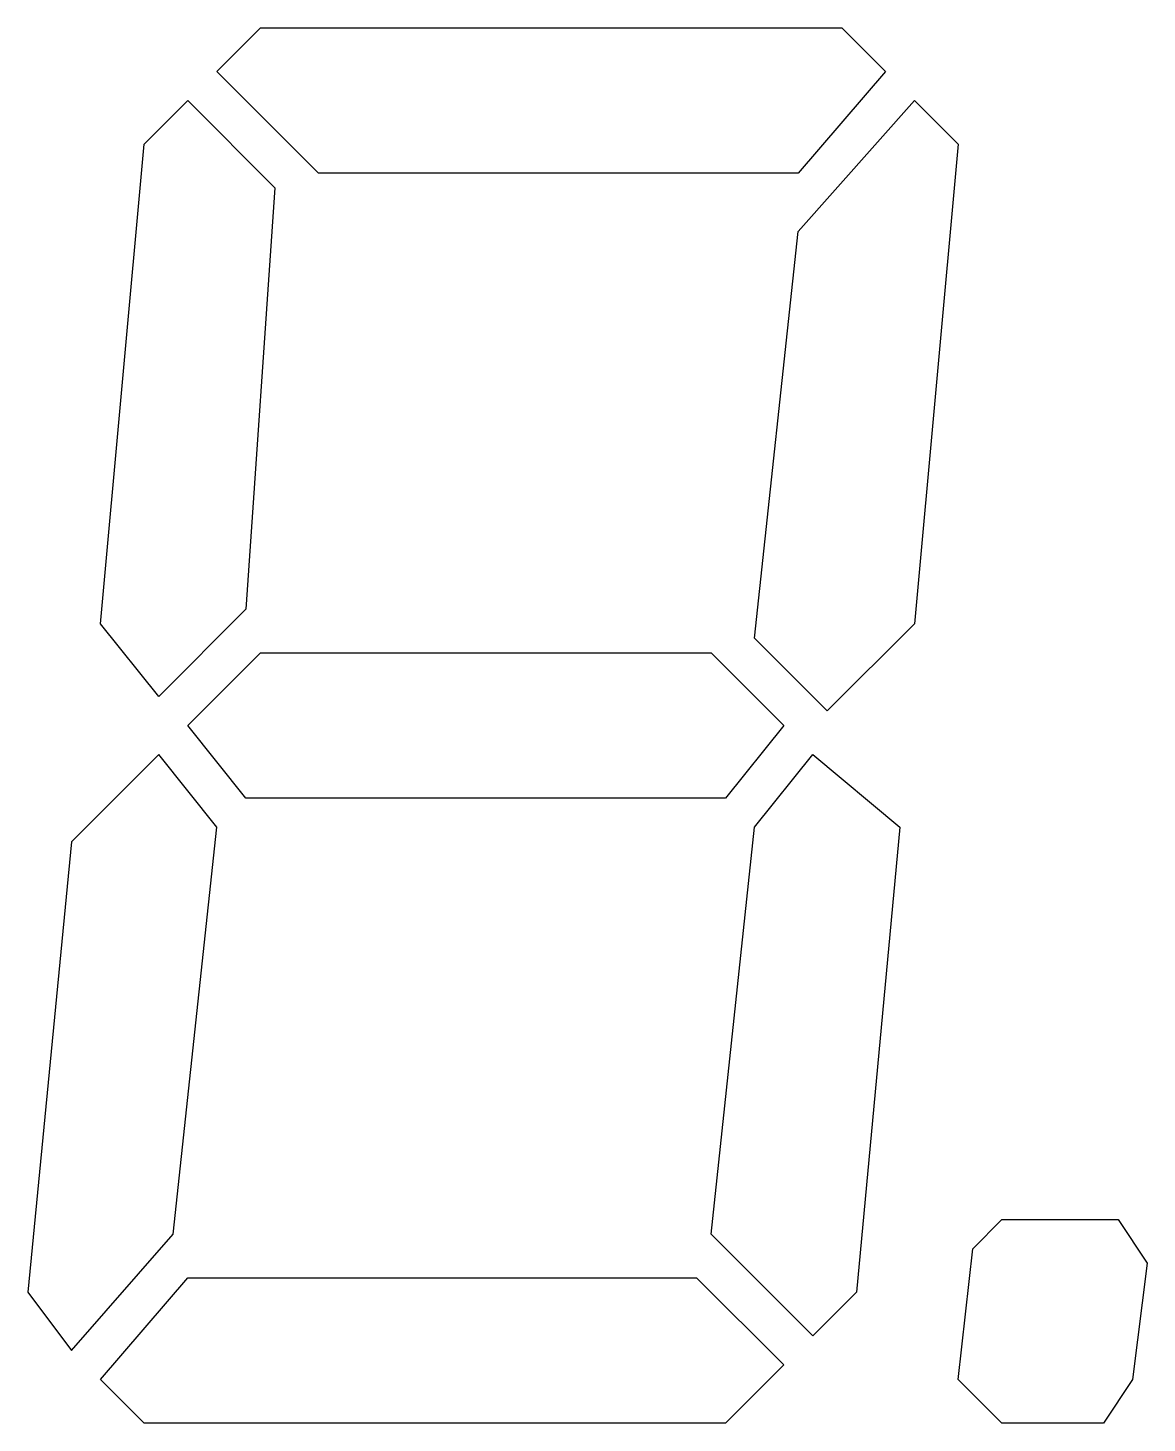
# Model space of a CAD drawing. Header units: millimetres. Extents: x 0.6 to 18.6, y 0.6 to 23.1.
import ezdxf

# ---------------------------------------------------------------- set-up
doc = ezdxf.new("R2010")
doc.units = ezdxf.units.MM
doc.layers.get('0').update_dxf_attribs({"lineweight": 25, "true_color": 0xffffff})

msp = doc.modelspace()

# ---------------------------------------------------------------- linework, layer by layer
for p, q in [((3.604, 22.419), (4.307, 23.122)), ((4.307, 23.122), (13.682, 23.122)), ((13.682, 23.122), (14.385, 22.419)), ((5.244, 20.778), (3.604, 22.419)), ((14.385, 22.419), (12.979, 20.778)), ((2.432, 21.247), (3.135, 21.95)), ((3.135, 21.95), (4.541, 20.544)), ((12.979, 19.841), (14.854, 21.95)), ((14.854, 21.95), (15.557, 21.247)), ((1.729, 13.513), (2.432, 21.247)), ((15.557, 21.247), (14.854, 13.513)), ((12.979, 20.778), (5.244, 20.778)), ((4.541, 20.544), (4.072, 13.747)), ((12.275, 13.278), (12.979, 19.841)), ((4.072, 13.747), (2.666, 12.341)), ((2.666, 12.341), (1.729, 13.513)), ((14.854, 13.513), (13.447, 12.106)), ((13.447, 12.106), (12.275, 13.278)), ((3.135, 11.872), (4.307, 13.044)), ((4.307, 13.044), (11.572, 13.044)), ((11.572, 13.044), (12.744, 11.872)), ((4.072, 10.7), (3.135, 11.872)), ((12.744, 11.872), (11.807, 10.7)), ((2.666, 11.403), (1.26, 9.997)), ((3.604, 10.231), (2.666, 11.403)), ((12.275, 10.231), (13.213, 11.403)), ((13.213, 11.403), (14.619, 10.231)), ((11.807, 10.7), (4.072, 10.7)), ((2.9, 3.669), (3.604, 10.231)), ((11.572, 3.669), (12.275, 10.231)), ((14.619, 10.231), (13.916, 2.731)), ((1.26, 9.997), (0.557, 2.731)), ((15.791, 3.434), (16.26, 3.903)), ((16.26, 3.903), (18.135, 3.903)), ((18.135, 3.903), (18.604, 3.2)), ((1.26, 1.794), (2.9, 3.669)), ((13.213, 2.028), (11.572, 3.669)), ((15.557, 1.325), (15.791, 3.434)), ((18.604, 3.2), (18.369, 1.325)), ((1.729, 1.325), (3.135, 2.966)), ((3.135, 2.966), (11.338, 2.966)), ((11.338, 2.966), (12.744, 1.559)), ((0.557, 2.731), (1.26, 1.794)), ((13.916, 2.731), (13.213, 2.028)), ((12.744, 1.559), (11.807, 0.622)), ((2.432, 0.622), (1.729, 1.325)), ((16.26, 0.622), (15.557, 1.325)), ((18.369, 1.325), (17.9, 0.622)), ((11.807, 0.622), (2.432, 0.622)), ((17.9, 0.622), (16.26, 0.622))]:
    msp.add_line(p, q)

doc.saveas('drawing.dxf')
